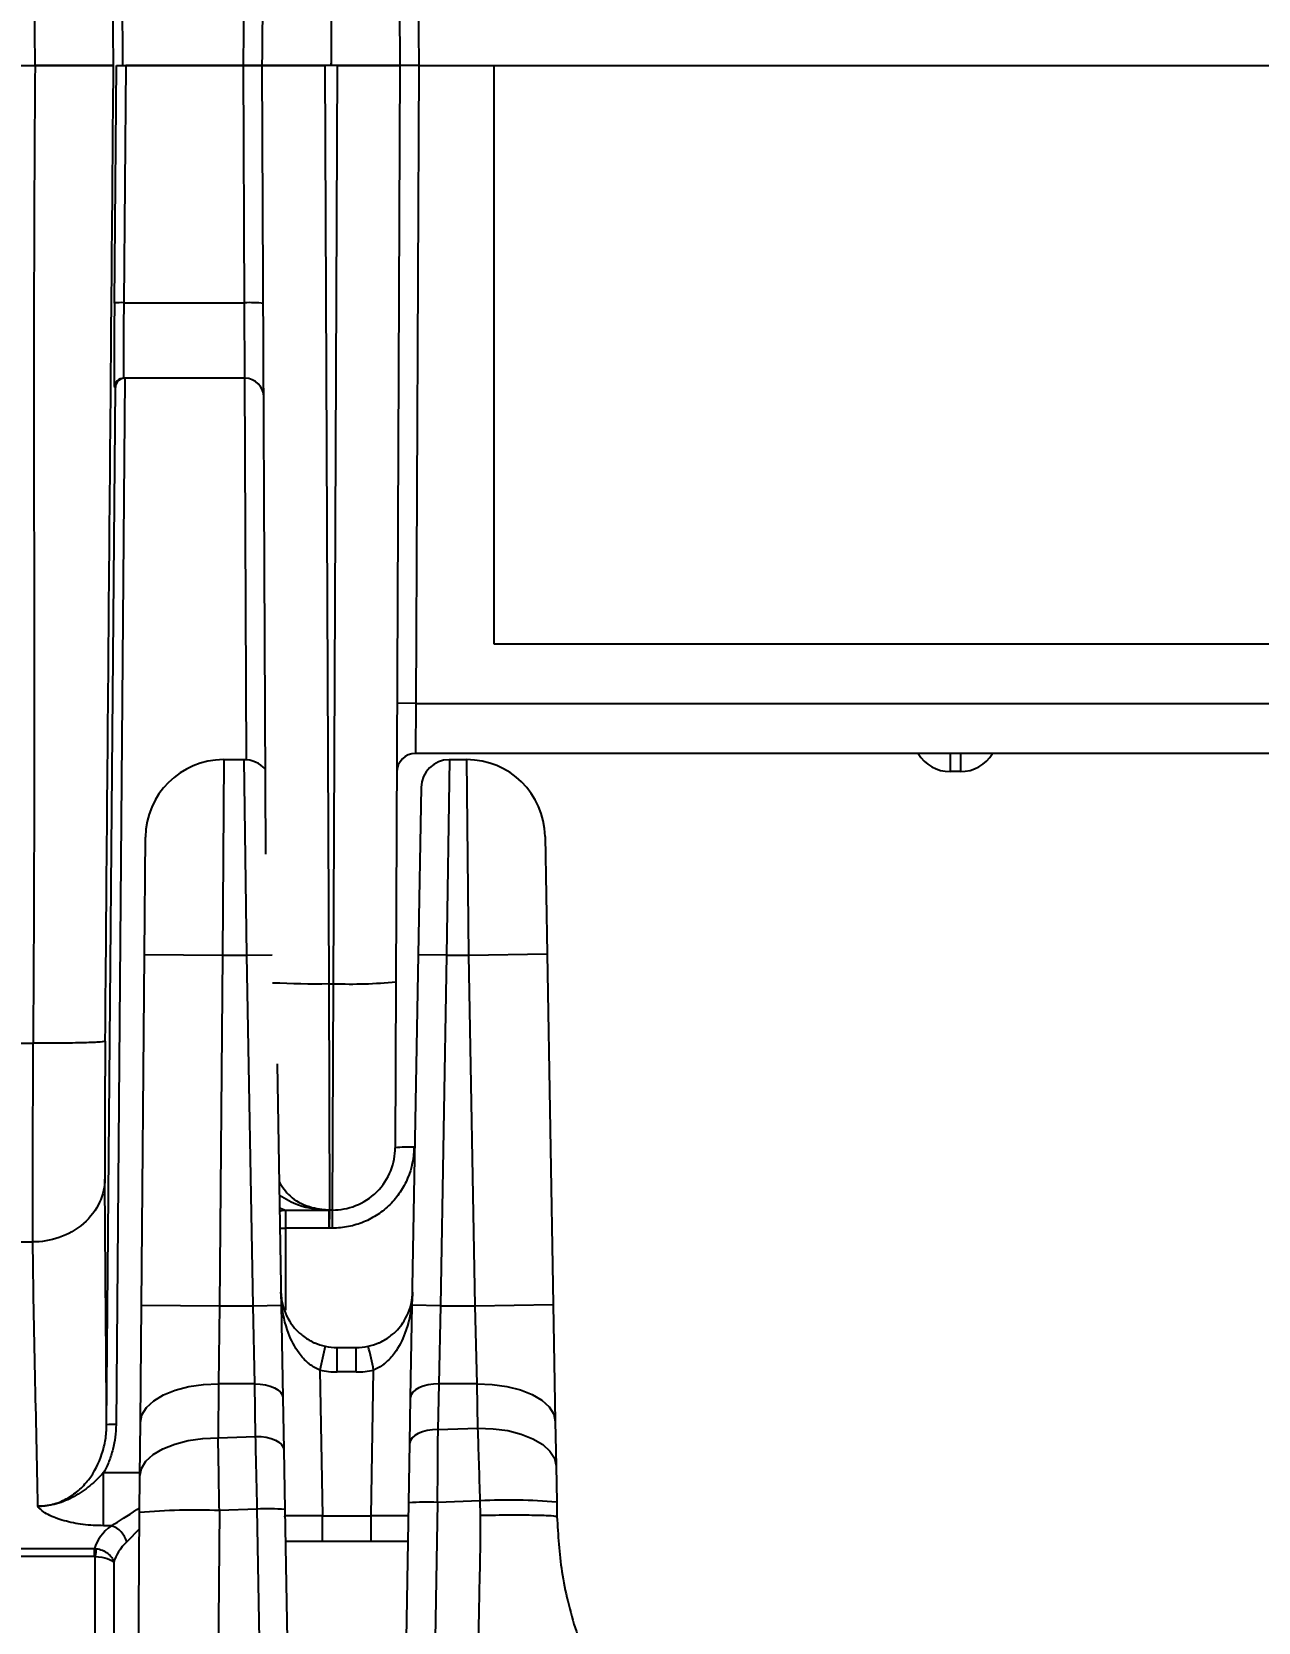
# Model space of a CAD drawing. Header units: millimetres. Extents: x 12 to 854, y 4 to 555.
# Drawn here: x 131.94 to 156.84, y 239.71 to 272.01 of the extents above; entities that cross this region are included whole.
import ezdxf

# ---------------------------------------------------------------- set-up
doc = ezdxf.new("R2010")
doc.units = ezdxf.units.MM
doc.linetypes.add('CENTER', pattern=[10.16, 6.35, -1.27, 1.27, -1.27])
doc.layers.add('DEFAULT_1', color=7, linetype='CENTER')
doc.styles.add('SLDTEXTSTYLE2', font='TXT', dxfattribs={"width": 0.75})
doc.dimstyles.new('SLDDIMSTYLE0', dxfattribs={"dimtxt": 6.614583, "dimasz": 3.556, "dimexe": 0, "dimexo": 0.0625, "dimgap": 1.653646, "dimtad": 1, "dimdec": 0, "dimlfac": 2, "dimrnd": 1e-09, "dimzin": 12, "dimdsep": 46, "dimtxsty": 'SLDTEXTSTYLE2', "dimblk1": 'CLOSED', "dimblk2": 'CLOSED', "dimsah": 1, "dimcen": 0.09, "dimadec": 0, "dimazin": 3, "dimtfac": 1, "dimtdec": 0, "dimtofl": 0, "dimtmove": 0, "dimatfit": 3, "dimldrblk": 'CLOSED', "dimfxl": 1, "dimfrac": 2, "dimtolj": 1, "dimtzin": 12, "dimarcsym": 0})
doc.dimstyles.new('SLDDIMSTYLE1', dxfattribs={"dimtxt": 0.18, "dimasz": 3.556, "dimexe": 0, "dimexo": 0.0625, "dimgap": 0, "dimtad": 0, "dimtih": 1, "dimtoh": 1, "dimdec": 0, "dimrnd": 1e-09, "dimzin": 0, "dimdsep": 46, "dimtxsty": 'Standard', "dimsah": 1, "dimcen": 0.09, "dimadec": 0, "dimazin": 0, "dimtfac": 3.556, "dimtdec": 0, "dimtofl": 0, "dimtmove": 0, "dimatfit": 3, "dimfxl": 1, "dimfrac": 2, "dimtolj": 1, "dimtzin": 0, "dimarcsym": 0})

# ---------------------------------------------------------------- blocks, each defined once
blk = doc.blocks.new('_Closed')
at = {"color": 0, "linetype": 'ByBlock', "lineweight": -2}
for p, q in [((-1, 0.166667), (0, 0)), ((-1, 0.166667), (-1, -0.166667)), ((0, 0), (-1, -0.166667)), ((0, 0), (-1, 0))]:
    blk.add_line(p, q, dxfattribs=at)
blk = doc.blocks.new('_D')
at = {"layer": 'DEFAULT_1'}
for p, q in [((154.408, 327.432), (152.396, 327.432)), ((152.396, 327.432), (152.396, 316.923)), ((171.508, 327.432), (173.52, 327.432)), ((173.52, 327.432), (173.52, 316.923)), ((152.396, 316.923), (154.408, 316.923)), ((173.52, 316.923), (171.508, 316.923)), ((83.026, 272.325), (83.026, 316.581)), ((256.762, 272.325), (256.762, 316.581)), ((83.026, 315.581), (256.762, 315.581))]:
    blk.add_line(p, q, dxfattribs=at)
at = {"layer": 'DEFAULT_1', "xscale": 3.556, "yscale": 3.556, "rotation": 180}
blk.add_blockref('_Closed', (83.026, 315.581, -1.608), dxfattribs=at)
at = {"layer": 'DEFAULT_1', "xscale": 3.556, "yscale": 3.556}
blk.add_blockref('_Closed', (256.762, 315.581, -1.608), dxfattribs=at)
at = {"layer": 'DEFAULT_1', "char_height": 6.6146, "attachment_point": 1, "style": 'SLDTEXTSTYLE2'}
for s, insert in [('347', (155.627, 337.3)), ('13.7', (154.408, 325.449))]:
    blk.add_mtext(s, dxfattribs=dict(at, insert=insert))

msp = doc.modelspace()

# ---------------------------------------------------------------- linework, layer by layer
at = {"color": 7, "linetype": 'Continuous', "lineweight": 25}
for p, q in [((132.005, 271.325), (131.939, 278.941)), ((133.526, 278.9), (133.593, 271.325)), ((133.741, 276.143), (133.783, 271.325)), ((136.239, 271.325), (136.281, 276.143)), ((139.753, 276.143), (139.795, 271.325)), ((138.017, 272.786), (138.017, 271.37)), ((131.671, 271.325), (132.005, 271.325)), ((133.593, 271.325), (132.005, 271.325)), ((133.616, 266.502), (133.657, 271.325)), ((133.657, 271.325), (133.848, 271.325)), ((133.848, 271.325), (133.807, 266.507)), ((133.848, 271.325), (136.239, 271.325)), ((136.239, 271.325), (133.848, 271.325)), ((136.62, 271.325), (136.239, 271.325)), ((136.26, 266.507), (136.239, 271.325)), ((136.239, 271.325), (136.62, 271.325)), ((136.69, 255.313), (136.62, 271.325)), ((136.62, 271.325), (137.89, 271.325)), ((137.89, 271.325), (137.971, 252.68)), ((137.89, 271.325), (137.896, 271.325)), ((138.016, 271.325), (138.017, 271.325)), ((138.063, 252.68), (138.144, 271.325)), ((138.137, 271.325), (138.144, 271.325)), ((138.144, 271.325), (139.414, 271.325)), ((139.414, 271.325), (139.333, 252.719)), ((139.795, 271.325), (139.414, 271.325)), ((139.795, 271.325), (139.738, 258.371)), ((139.795, 271.325), (199.993, 271.325)), ((141.319, 271.325), (141.319, 259.578)), ((133.807, 266.507), (136.26, 266.507)), ((136.268, 264.975), (136.26, 266.507)), ((133.828, 264.975), (133.649, 243.727)), ((136.268, 264.975), (133.807, 264.975)), ((133.458, 243.722), (133.636, 264.786)), ((133.636, 264.786), (133.617, 264.786)), ((141.319, 259.578), (198.469, 259.578)), ((139.738, 258.371), (139.357, 258.373)), ((139.738, 258.371), (139.732, 257.355)), ((139.738, 258.371), (200.049, 258.371)), ((136.249, 257.228), (135.835, 257.228)), ((200.055, 257.355), (139.732, 257.355)), ((140.775, 257.228), (140.42, 257.228)), ((150.587, 257.355), (150.587, 256.987)), ((150.796, 257.355), (150.796, 256.987)), ((150.796, 256.987), (150.587, 256.987)), ((139.789, 253.269), (139.849, 256.667)), ((134.227, 253.273), (134.247, 255.654)), ((142.362, 255.668), (142.404, 253.287)), ((134.164, 246.155), (134.227, 253.273)), ((134.227, 253.273), (135.814, 253.259)), ((135.814, 253.259), (135.752, 246.141)), ((135.814, 253.259), (136.308, 253.259)), ((136.432, 246.141), (136.308, 253.259)), ((139.665, 246.151), (139.789, 253.269)), ((140.361, 253.259), (139.789, 253.269)), ((140.361, 253.259), (140.236, 246.141)), ((140.361, 253.259), (140.816, 253.259)), ((140.816, 253.259), (142.404, 253.287)), ((140.941, 246.141), (140.816, 253.259)), ((142.404, 253.287), (142.528, 246.168)), ((137.971, 252.68), (138.063, 252.68)), ((137.971, 252.68), (137.986, 248.084)), ((138.048, 248.084), (138.063, 252.68)), ((139.333, 252.719), (139.318, 249.348)), ((131.694, 251.474), (131.97, 251.474)), ((136.918, 251.054), (137.004, 246.151)), ((137.091, 248.084), (137.98, 248.084)), ((137.091, 248.084), (137.091, 247.716)), ((137.98, 247.716), (137.98, 248.084)), ((138.048, 248.084), (137.986, 248.084)), ((137.986, 247.716), (137.986, 248.084)), ((138.048, 247.716), (138.048, 248.084)), ((137.98, 247.716), (137.091, 247.716)), ((138.048, 247.716), (137.986, 247.716)), ((131.703, 247.435), (131.961, 247.435)), ((134.144, 243.773), (134.164, 246.155)), ((134.164, 246.155), (135.752, 246.141)), ((135.752, 246.141), (135.731, 244.553)), ((135.752, 246.141), (136.432, 246.141)), ((136.432, 246.141), (137.004, 246.151)), ((136.465, 244.553), (136.432, 246.141)), ((137.004, 246.151), (137.036, 244.277)), ((139.632, 244.277), (139.665, 246.151)), ((140.236, 246.141), (139.665, 246.151)), ((140.236, 246.141), (140.204, 244.553)), ((140.236, 246.141), (140.941, 246.141)), ((140.941, 246.141), (142.528, 246.168)), ((140.982, 244.553), (140.941, 246.141)), ((142.528, 246.168), (142.569, 243.787)), ((138.142, 244.795), (138.142, 245.29)), ((138.142, 245.29), (138.527, 245.29)), ((138.527, 244.795), (138.527, 245.29)), ((137.788, 244.834), (137.84, 241.874)), ((138.527, 244.795), (138.142, 244.795)), ((138.829, 241.874), (138.88, 244.834)), ((135.731, 244.553), (135.722, 243.459)), ((136.465, 244.553), (135.731, 244.553)), ((136.484, 243.488), (136.465, 244.553)), ((140.204, 244.553), (140.187, 243.625)), ((140.982, 244.553), (140.204, 244.553)), ((140.998, 243.656), (140.982, 244.553)), ((137.036, 244.277), (137.055, 243.212)), ((139.616, 243.35), (139.632, 244.277)), ((134.134, 242.679), (134.144, 243.773)), ((140.187, 243.625), (140.998, 243.656)), ((142.569, 243.787), (142.585, 242.889)), ((135.722, 243.459), (136.484, 243.488)), ((137.055, 243.212), (137.076, 242)), ((139.595, 242.136), (139.616, 243.35)), ((142.585, 242.889), (142.598, 242.15)), ((133.397, 241.674), (133.397, 242.751)), ((134.128, 241.94), (134.134, 242.679)), ((134.043, 232.242), (134.128, 241.94)), ((135.747, 241.981), (135.682, 234.519)), ((136.516, 242.01), (135.747, 241.981)), ((136.641, 234.851), (136.516, 242.01)), ((137.076, 242), (137.201, 234.841)), ((139.456, 234.201), (139.595, 242.136)), ((140.178, 242.146), (140.039, 234.211)), ((141.043, 242.178), (140.178, 242.146)), ((141.048, 241.887), (141.043, 242.178)), ((142.598, 242.15), (142.603, 241.859)), ((133.557, 241.674), (133.397, 241.674)), ((137.84, 241.353), (137.84, 241.874)), ((137.84, 241.874), (138.829, 241.874)), ((138.829, 241.353), (138.829, 241.874)), ((137.84, 241.353), (137.091, 241.353)), ((138.829, 241.353), (137.84, 241.353)), ((139.581, 241.353), (138.829, 241.353)), ((131.593, 241.209), (133.212, 241.209)), ((133.212, 241.047), (131.593, 241.047)), ((133.212, 241.047), (133.212, 241.209)), ((133.228, 229.905), (133.228, 241.047)), ((133.602, 240.927), (133.602, 229.894))]:
    msp.add_line(p, q, dxfattribs=at)
at = {"color": 8, "linetype": 'Continuous', "lineweight": 25}
for p, q in [((136.3, 257.226), (136.267, 264.975)), ((135.835, 257.228), (135.814, 253.259)), ((136.308, 253.259), (136.249, 257.228)), ((140.42, 257.228), (140.361, 253.259)), ((140.816, 253.259), (140.775, 257.228)), ((136.308, 253.259), (136.818, 253.268)), ((136.969, 248.127), (137.091, 248.084)), ((137.091, 247.716), (137.091, 246.047)), ((133.397, 242.751), (134.135, 242.751)), ((134.125, 241.611), (133.867, 241.345)), ((137.079, 241.857), (137.079, 241.87))]:
    msp.add_line(p, q, dxfattribs=at)
at = {"color": 8, "linetype": 'Continuous', "lineweight": 25, "flags": 128}
for points in [[(136.97, 248.064), (137.018, 248.077), (137.091, 248.084)], [(136.976, 247.716), (137.025, 247.716), (137.091, 247.716)]]:
    msp.add_lwpolyline(points, dxfattribs=at)
at = {"color": 7, "linetype": 'Continuous', "lineweight": 25, "flags": 128}
for points in [[(137.981, 248.084), (137.981, 248.077), (137.981, 248.056), (137.981, 248.023), (137.981, 247.977), (137.981, 247.922), (137.98, 247.858), (137.98, 247.789), (137.98, 247.716)], [(134.144, 243.773), (134.175, 243.928), (134.267, 244.075), (134.414, 244.211), (134.611, 244.329), (134.851, 244.426), (135.125, 244.497), (135.422, 244.54), (135.731, 244.553)], [(136.465, 244.553), (136.576, 244.549), (136.682, 244.535), (136.781, 244.51), (136.867, 244.476), (136.938, 244.434), (136.991, 244.385), (137.025, 244.333), (137.036, 244.277)], [(140.204, 244.553), (140.093, 244.549), (139.986, 244.535), (139.888, 244.51), (139.801, 244.476), (139.73, 244.434), (139.677, 244.385), (139.644, 244.333), (139.632, 244.277)], [(140.982, 244.553), (141.29, 244.542), (141.586, 244.501), (141.86, 244.432), (142.1, 244.338), (142.297, 244.221), (142.445, 244.087), (142.537, 243.941), (142.569, 243.787)], [(140.187, 243.625), (140.077, 243.621), (139.97, 243.607), (139.872, 243.582), (139.785, 243.548), (139.714, 243.506), (139.661, 243.458), (139.628, 243.405), (139.616, 243.35)], [(140.998, 243.656), (141.306, 243.644), (141.602, 243.604), (141.875, 243.535), (142.115, 243.44), (142.313, 243.324), (142.46, 243.189), (142.552, 243.043), (142.585, 242.889)], [(134.134, 242.679), (134.166, 242.834), (134.257, 242.981), (134.404, 243.117), (134.602, 243.235), (134.842, 243.332), (135.116, 243.403), (135.413, 243.446), (135.722, 243.459)], [(136.484, 243.488), (136.594, 243.484), (136.701, 243.469), (136.799, 243.444), (136.886, 243.41), (136.957, 243.368), (137.01, 243.32), (137.043, 243.267), (137.055, 243.212)]]:
    msp.add_lwpolyline(points, dxfattribs=at)
at = {"color": 7, "linetype": 'Continuous', "lineweight": 25}
for centre, radius, start, end in [((133.748, 265.111), 1.398, 87.5912, 95.4076), ((136.367, 263.769), 2.74, 84.2629, 92.239), ((133.807, 264.785), 0.19, 90.0011, 179.5011), ((136.268, 264.594), 0.381, 0.25, 90), ((135.835, 255.641), 1.588, 90.2341, 179.5), ((136.249, 256.657), 0.571, 40.6667, 90.7242), ((139.732, 256.974), 0.381, 90, 179.75), ((140.42, 256.657), 0.572, 90.6887, 179), ((140.775, 255.641), 1.588, 1, 90.2617), ((138.42, 261.808), 9.135, 267.761, 275.7371), ((139.592, 246.622), 2.74, 87.761, 95.7371), ((137.98, 247.894), 0.191, 89.7958, 90.2042), ((159.185, 240.268), 21.879, 166.6592, 167.9556), ((138.142, 246.433), 1.143, 257.6369, 270), ((138.527, 246.433), 1.143, 270, 282.3631), ((117.483, 240.268), 21.879, 12.0444, 13.3408), ((138.142, 246.446), 1.651, 257.6369, 270), ((138.527, 246.446), 1.651, 270, 282.3631), ((133.59, 242.33), 1.398, 87.5912, 95.4076), ((135.236, 230.329), 11.663, 87.4875, 95.4519), ((136.724, 237.978), 4.038, 85.0032, 92.9563), ((139.958, 237.975), 4.177, 86.978, 94.9819), ((141.621, 230.978), 11.215, 85.0032, 92.9563), ((133.407, 241.222), 0.476, 15.0229, 71.6618), ((163.839, 238.035), 30.758, 174.0814, 174.3809)]:
    msp.add_arc(centre, radius, start, end, dxfattribs=at)
at = {"color": 8, "linetype": 'Continuous', "lineweight": 25}
for centre, radius, start, end in [((150.587, 257.749), 0.762, 211.1613, 270), ((150.796, 257.749), 0.762, 270, 328.8387), ((137.734, 271.793), 19.114, 267.2883, 270.7115)]:
    msp.add_arc(centre, radius, start, end, dxfattribs=at)
at = {"color": 7, "linetype": 'Continuous', "lineweight": 25}
for centre, major_axis, ratio, start_param, end_param in [((133.633, 266.564), (0.016, 1.778), 0.008721, 1.605779, 3.141669), ((133.823, 266.563), (0.016, 1.587), 0.009767, 1.605798, 3.141688), ((133.826, 264.785), (0.136, 0.135), 0.991613, 0.785692, 2.347468), ((140.165, 242.037), (0.024, 3.178), 0.003852, 4.746695, 5.235762), ((141.012, 242.069), (-0.087, 3.174), 0.010721, 4.746628, 5.235695), ((135.715, 241.872), (-0.045, 3.176), 0.010717, 4.746769, 5.235835), ((136.506, 241.901), (-0.067, 3.175), 0.003859, 4.746585, 5.235652), ((135.159, 241.054), (1.969, 0), 0.542099, 2.522072, 2.995917), ((137.841, 241.861), (0.762, -0.009), 0.017434, 1.571761, 3.121655), ((138.828, 241.861), (0.762, 0.009), 0.017434, 6.282678, 7.853017), ((135.159, 240.718), (1.587, 0), 0.680579, 2.522072, 2.946815)]:
    msp.add_ellipse(centre, major_axis=major_axis, ratio=ratio, start_param=start_param, end_param=end_param, dxfattribs=at)
for points in [[(136.62, 271.325), (136.642, 273.851), (136.664, 276.382), (136.686, 278.908)], [(139.348, 278.908), (139.37, 276.382), (139.392, 273.851), (139.414, 271.325)], [(131.97, 251.474), (132.026, 258.091), (131.956, 264.708), (132.011, 271.325)], [(133.43, 251.512), (133.486, 258.115), (133.543, 264.722), (133.598, 271.325)], [(138.016, 271.325), (138.017, 271.34), (138.017, 271.355), (138.017, 271.37)], [(138.017, 271.37), (138.017, 271.355), (138.017, 271.34), (138.017, 271.325)], [(133.458, 243.722), (133.446, 245.383), (133.434, 247.065), (133.421, 248.712)], [(137.986, 247.716), (137.984, 247.716), (137.982, 247.716), (137.98, 247.716)], [(132.061, 242.07), (132.034, 243.858), (131.974, 245.646), (131.961, 247.435)], [(141.048, 241.887), (141.253, 241.89), (141.662, 241.895), (142.175, 241.891), (142.533, 241.879), (142.58, 241.866), (142.603, 241.859)], [(133.212, 241.209), (133.223, 241.209), (133.233, 241.208), (133.244, 241.207)], [(133.228, 241.047), (133.223, 241.047), (133.217, 241.047), (133.212, 241.047)]]:
    msp.add_open_spline(points, degree=3, dxfattribs=at)
for points, knots in [([(132.011, 271.325), (132.115, 271.325), (132.218, 271.325), (132.42, 271.325), (132.52, 271.325), (132.711, 271.325), (132.802, 271.325), (132.974, 271.325), (133.055, 271.325), (133.201, 271.325), (133.267, 271.325), (133.383, 271.325), (133.433, 271.325), (133.553, 271.325), (133.596, 271.325), (133.598, 271.325)], [0, 0, 0, 0, 0.125, 0.125, 0.25, 0.25, 0.375, 0.375, 0.5, 0.5, 0.625, 0.625, 0.75, 0.75, 1, 1, 1, 1]), ([(138.016, 271.325), (137.924, 271.325), (137.834, 271.325), (137.655, 271.325), (137.566, 271.325), (137.397, 271.325), (137.317, 271.325), (137.165, 271.325), (137.093, 271.325), (136.965, 271.325), (136.907, 271.325), (136.805, 271.325), (136.761, 271.325), (136.657, 271.325), (136.62, 271.325), (136.62, 271.325)], [0, 0, 0, 0, 0.125, 0.125, 0.25, 0.25, 0.375, 0.375, 0.5, 0.5, 0.625, 0.625, 0.75, 0.75, 1, 1, 1, 1]), ([(139.414, 271.325), (139.414, 271.325), (139.405, 271.325), (139.369, 271.325), (139.343, 271.325), (139.273, 271.325), (139.23, 271.325), (139.129, 271.325), (139.07, 271.325), (138.941, 271.325), (138.871, 271.325), (138.718, 271.325), (138.637, 271.325), (138.385, 271.325), (138.202, 271.325), (138.017, 271.325)], [0, 0, 0, 0, 0.125, 0.125, 0.25, 0.25, 0.375, 0.375, 0.5, 0.5, 0.625, 0.625, 0.75, 0.75, 1, 1, 1, 1]), ([(131.961, 247.435), (131.961, 247.46), (131.96, 247.509), (131.96, 247.588), (131.96, 247.672), (131.96, 247.76), (131.959, 247.853), (131.959, 247.95), (131.959, 248.052), (131.959, 248.157), (131.959, 248.267), (131.959, 248.38), (131.959, 248.498), (131.959, 248.619), (131.959, 248.744), (131.96, 248.873), (131.96, 249.005), (131.96, 249.141), (131.961, 249.28), (131.961, 249.421), (131.961, 249.566), (131.962, 249.714), (131.962, 249.864), (131.963, 250.017), (131.963, 250.172), (131.964, 250.329), (131.965, 250.488), (131.966, 250.649), (131.966, 250.811), (131.967, 250.975), (131.968, 251.141), (131.969, 251.307), (131.97, 251.418), (131.97, 251.474)], [0, 0, 0, 0, 0.0309748, 0.0620352, 0.093181, 0.1244125, 0.1557294, 0.1871319, 0.2186199, 0.2501935, 0.2818526, 0.3135972, 0.3454274, 0.3773431, 0.4093444, 0.4414313, 0.4736037, 0.5058617, 0.5382052, 0.5706343, 0.603149, 0.6357492, 0.668435, 0.7012064, 0.7340634, 0.7670059, 0.800034, 0.8331477, 0.866347, 0.8996319, 0.9330023, 0.9664584, 1, 1, 1, 1]), ([(133.43, 251.512), (133.429, 251.506), (133.396, 251.5), (133.252, 251.489), (133.14, 251.484), (132.856, 251.476), (132.684, 251.474), (132.326, 251.472), (132.141, 251.472), (131.97, 251.474)], [0, 0, 0, 0, 0.25, 0.25, 0.5, 0.5, 0.75, 0.75, 1, 1, 1, 1]), ([(133.43, 251.512), (133.43, 251.471), (133.429, 251.389), (133.428, 251.266), (133.427, 251.144), (133.426, 251.023), (133.426, 250.902), (133.425, 250.782), (133.423, 250.563), (133.422, 250.254), (133.42, 249.873), (133.419, 249.522), (133.419, 249.259), (133.42, 249.068), (133.42, 248.937), (133.42, 248.817), (133.421, 248.747), (133.421, 248.712)], [0, 0, 0, 0, 0.035668, 0.071266, 0.106846, 0.142456, 0.178148, 0.213972, 0.249976, 0.375227, 0.49987, 0.624467, 0.749839, 0.812741, 0.875222, 0.937552, 1, 1, 1, 1]), ([(139.699, 249.36), (139.698, 249.143), (139.654, 248.927), (139.529, 248.631), (139.478, 248.535), (139.357, 248.355), (139.289, 248.273), (139.136, 248.121), (139.052, 248.052), (138.873, 247.933), (138.778, 247.883), (138.579, 247.8), (138.474, 247.769), (138.264, 247.727), (138.157, 247.716), (138.048, 247.716)], [0, 0, 0, 0, 0.25, 0.25, 0.375, 0.375, 0.5, 0.5, 0.625, 0.625, 0.75, 0.75, 0.875, 0.875, 1, 1, 1, 1]), ([(138.048, 248.084), (138.197, 248.084), (138.358, 248.111), (138.67, 248.234), (138.82, 248.331), (139.068, 248.577), (139.165, 248.727), (139.289, 249.038), (139.317, 249.199), (139.318, 249.348)], [0, 0, 0, 0, 0.25, 0.25, 0.5, 0.5, 0.75, 0.75, 1, 1, 1, 1]), ([(133.421, 248.712), (133.419, 248.561), (133.386, 248.398), (133.241, 248.084), (133.13, 247.933), (132.845, 247.685), (132.673, 247.587), (132.316, 247.463), (132.132, 247.435), (131.961, 247.435)], [0, 0, 0, 0, 0.25, 0.25, 0.5, 0.5, 0.75, 0.75, 1, 1, 1, 1]), ([(136.96, 248.659), (137.027, 248.556), (137.178, 248.327), (137.56, 248.128), (137.848, 248.098), (137.986, 248.084)], [0, 0, 0, 0, 0.2969, 0.662065, 1, 1, 1, 1]), ([(137.788, 244.834), (137.716, 244.869), (137.634, 244.908), (137.491, 245.025), (137.315, 245.221), (137.108, 245.635), (137.017, 246.058), (137, 246.339), (136.999, 246.411), (136.999, 246.413)], [0, 0, 0, 0, 0.119661, 0.134673, 0.282097, 0.527931, 0.878403, 0.997113, 1, 1, 1, 1]), ([(136.999, 246.413), (136.999, 246.412), (137, 246.361), (137.017, 246.165), (137.119, 245.869), (137.356, 245.581), (137.565, 245.441), (137.733, 245.362), (137.825, 245.336), (137.897, 245.317)], [0, 0, 0, 0, 0.002517, 0.119738, 0.464928, 0.708554, 0.85744, 0.88972, 1, 1, 1, 1]), ([(138.771, 245.317), (138.843, 245.336), (138.936, 245.362), (139.103, 245.441), (139.313, 245.581), (139.549, 245.869), (139.652, 246.165), (139.669, 246.361), (139.67, 246.412), (139.67, 246.413)], [0, 0, 0, 0, 0.11028, 0.14256, 0.291446, 0.535072, 0.880262, 0.997483, 1, 1, 1, 1]), ([(139.67, 246.413), (139.67, 246.411), (139.668, 246.339), (139.652, 246.058), (139.56, 245.635), (139.354, 245.221), (139.178, 245.025), (139.034, 244.908), (138.953, 244.869), (138.88, 244.834)], [0, 0, 0, 0, 0.002887, 0.121597, 0.472069, 0.717903, 0.865327, 0.880339, 1, 1, 1, 1]), ([(132.061, 242.07), (132.162, 242.07), (132.263, 242.083), (132.456, 242.133), (132.548, 242.169), (132.725, 242.264), (132.808, 242.323), (132.96, 242.454), (133.028, 242.528), (133.213, 242.767), (133.302, 242.943), (133.395, 243.229), (133.418, 243.326), (133.449, 243.522), (133.458, 243.621), (133.458, 243.722)], [0, 0, 0, 0, 0.125, 0.125, 0.25, 0.25, 0.375, 0.375, 0.5, 0.5, 0.75, 0.75, 0.875, 0.875, 1, 1, 1, 1]), ([(133.649, 243.727), (133.647, 243.556), (133.626, 243.387), (133.563, 243.14), (133.536, 243.058), (133.474, 242.901), (133.438, 242.824), (133.397, 242.751)], [0, 0, 0, 0, 0.5, 0.5, 0.75, 0.75, 1, 1, 1, 1]), ([(133.397, 242.751), (133.31, 242.655), (133.216, 242.566), (133.017, 242.403), (132.911, 242.329), (132.687, 242.204), (132.567, 242.153), (132.319, 242.085), (132.19, 242.067), (132.061, 242.07)], [0, 0, 0, 0, 0.25, 0.25, 0.5, 0.5, 0.75, 0.75, 1, 1, 1, 1]), ([(133.397, 241.674), (133.256, 241.674), (133.117, 241.682), (132.914, 241.707), (132.847, 241.718), (132.718, 241.743), (132.655, 241.758), (132.476, 241.808), (132.364, 241.85), (132.225, 241.923), (132.183, 241.95), (132.129, 241.993), (132.113, 242.008), (132.084, 242.038), (132.071, 242.054), (132.061, 242.07)], [0, 0, 0, 0, 0.25, 0.25, 0.375, 0.375, 0.5, 0.5, 0.75, 0.75, 0.875, 0.875, 0.9375, 0.9375, 1, 1, 1, 1]), ([(142.596, 232.855), (142.404, 233.175), (142.106, 233.672), (141.792, 234.396), (141.577, 234.99), (141.375, 235.681), (141.204, 236.487), (141.08, 237.423), (141.018, 238.357), (141.009, 239.281), (141.026, 240.205), (141.051, 241.079), (141.049, 241.651), (141.048, 241.887)], [0, 0, 0, 0, 0.119831, 0.186079, 0.253663, 0.322868, 0.417531, 0.518581, 0.626542, 0.718547, 0.815886, 0.92406, 1, 1, 1, 1]), ([(142.603, 241.859), (142.625, 241.484), (142.658, 240.898), (142.819, 240.125), (142.951, 239.653), (143.045, 239.383), (143.07, 239.312)], [0, 0, 0, 0, 0.420876, 0.655877, 0.909671, 1, 1, 1, 1]), ([(133.228, 241.047), (133.318, 241.042), (133.406, 241.027), (133.539, 240.984), (133.585, 240.955), (133.602, 240.927)], [0, 0, 0, 0, 0.5, 0.5, 1, 1, 1, 1]), ([(133.244, 241.207), (133.334, 241.196), (133.42, 241.161), (133.547, 241.06), (133.59, 240.993), (133.602, 240.927)], [0, 0, 0, 0, 0.5, 0.5, 1, 1, 1, 1])]:
    msp.add_open_spline(points, degree=3, knots=knots, dxfattribs=at)
at = {"color": 8, "linetype": 'Continuous', "lineweight": 25}
for points, knots in [([(137.98, 248.084), (137.766, 248.096), (137.412, 248.117), (137.092, 248.304), (136.965, 248.378)], [0, 0, 0, 0, 0.60308, 1, 1, 1, 1]), ([(133.557, 241.674), (133.719, 241.772), (133.897, 241.88), (134.109, 242.026), (134.129, 242.039)], [0, 0, 0, 0, 0.910255, 1, 1, 1, 1])]:
    msp.add_open_spline(points, degree=3, knots=knots, dxfattribs=at)

# ---------------------------------------------------------------- dimensions: what is measured, and where the dimension line sits
at = {"layer": 'DEFAULT_1'}
dim = msp.add_linear_dim(base=(256.762, 315.581), p1=(83.026, 271.325), p2=(256.762, 271.325), dimstyle='SLDDIMSTYLE0', dxfattribs=at)
dim.commit()
dim.dimension.update_dxf_attribs({"geometry": '_D', "text_midpoint": (162.958, 315.581), "dimtype": 160})

# ---------------------------------------------------------------- leaders
msp.add_leader([(165.239, 244.568), (140.848, 198.75)], dimstyle='SLDDIMSTYLE1', dxfattribs=at)

doc.saveas('drawing.dxf')
